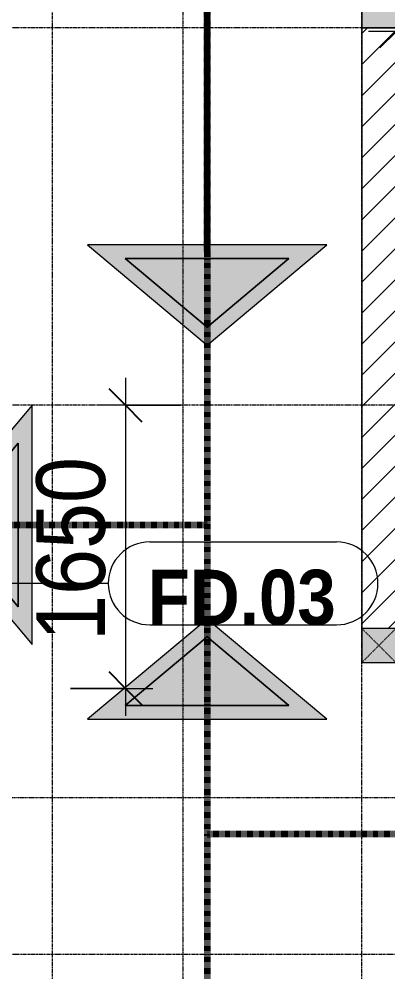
# Model space of a CAD drawing. Header units: millimetres. Extents: x 1591 to 240306, y -15958 to 82755.
# Drawn here: x 53459 to 55607, y 33735 to 39287 of the extents above; entities that cross this region are included whole.
import ezdxf

# ---------------------------------------------------------------- set-up
doc = ezdxf.new("R2010")
doc.units = ezdxf.units.MM
for name, pattern in [('1 NÉT CALL OUT', [6, 3, -3]), ('Dash', [6, 3, -3]), ('Dash Dot 3_16_', [7.9375, 4.7625, -1.5875, 0, -1.5875]), ('Grid Line', [22.225, 12.7, -3.175, 3.175, -3.175])]:
    doc.linetypes.add(name, pattern=pattern)
for name, color, linetype, lineweight in [('0-1', 7, 'Continuous', 5), ('A-ANNO-DIMS', 211, 'Continuous', 9), ('A-ANNO-DIMS-160', 211, 'Continuous', 9), ('A-ANNO-NOTE', 131, 'Continuous', 9), ('A-DETL-1', 90, '1 NÉT CALL OUT', 100), ('A-DOOR-IDEN', 31, 'Continuous', 9), ('A-WALL-3', 113, 'Continuous', 18), ('A-WALL-PATT-2', 111, 'Continuous', 9), ('G-ANNO-SYMB-1', 111, 'Dash Dot 3_16_', 18), ('S-COLS', 52, 'Continuous', 9), ('S-COLS-1', 52, 'Continuous', 5), ('S-COLS-2', 7, 'Continuous', 18), ('S-COLS-5', 52, 'Continuous', 18), ('S-COLS-HDLN', 52, 'Dash', 9), ('S-GRID-1', 1, 'Grid Line', 9)]:
    doc.layers.add(name, color=color, linetype=linetype, lineweight=lineweight)
doc.styles.add('Arial_B_3', font='arialbd_0.ttf', dxfattribs={"width": 0.9, "height": 320})
doc.styles.add('UTM Avo', font='UTM Avo.ttf', dxfattribs={"width": 0.9, "height": 400})
doc.dimstyles.new('1_Dim_chi_tiet_2_5', dxfattribs={"dimscale": 304.8, "dimtxt": 399.720379, "dimasz": 0.629921, "dimexe": 0.524934, "dimexo": 0.0625, "dimgap": 0.052493, "dimtad": 1, "dimdec": 0, "dimrnd": 5, "dimzin": 0, "dimdsep": 46, "dimtxsty": 'UTM Avo', "dimblk1": 'OBLIQUE', "dimblk2": 'OBLIQUE', "dimsah": 1, "dimcen": 0.09, "dimdle": 0.524934, "dimazin": 0, "dimtfac": 1, "dimtdec": 4, "dimtix": 1, "dimtmove": 0, "dimatfit": 3, "dimfxl": 1.049869, "dimfxlon": 1, "dimtvp": 1, "dimtolj": 1, "dimtzin": 0, "dimarcsym": 2})
doc.dimstyles.new('1_Dim_chi_tiet_2_5_1', dxfattribs={"dimscale": 304.8, "dimtxt": 399.720379, "dimasz": 0.629921, "dimexe": 0.524934, "dimexo": 0.0625, "dimgap": 0.052493, "dimtad": 1, "dimdec": 0, "dimrnd": 5, "dimzin": 0, "dimdsep": 46, "dimtxsty": 'UTM Avo', "dimblk1": 'OBLIQUE', "dimblk2": 'OBLIQUE', "dimsah": 1, "dimcen": 0.09, "dimdle": 0.524934, "dimazin": 0, "dimtfac": 1, "dimtdec": 4, "dimtix": 1, "dimtmove": 0, "dimatfit": 3, "dimfxl": 1.049869, "dimfxlon": 1, "dimtvp": 1, "dimtolj": 1, "dimtzin": 0, "dimarcsym": 2})

# ---------------------------------------------------------------- blocks, each defined once
blk = doc.blocks.new('NCV_TKTC_KET CAU_rvt-1-TKCS_MB TẦNG 3-4')
at = {"layer": 'S-COLS-1'}
blk.add_hatch(color=256, dxfattribs=at).paths.add_polyline_path([(44802.6, 39236.9), (44802.6, 40536.9), (44452.6, 40536.9), (44452.6, 39236.9)])
at = {"layer": 'S-COLS-2'}
for p, q in [((44452.6, 40536.9), (44452.6, 39236.9)), ((44452.6, 39236.9), (44802.6, 39236.9))]:
    blk.add_line(p, q, dxfattribs=at)
blk = doc.blocks.new('G1_SOF - BO TRU - 200x200-3054293-TKCS_MB TẦNG 3-4')
at = {"layer": 'S-COLS'}
blk.add_hatch(color=256, dxfattribs=at).paths.add_polyline_path([(100, -100), (100, 100), (-100, 100), (-100, -100)])
at = {"layer": 'S-COLS-5'}
for p, q in [((100, 100), (-100, 100)), ((-100, 100), (-100, -100)), ((100, -100), (100, 100)), ((-100, -100), (100, -100))]:
    blk.add_line(p, q, dxfattribs=at)
at = {"layer": 'S-COLS-HDLN'}
for p, q in [((100, 100), (-100, -100)), ((-100, 100), (100, -100))]:
    blk.add_line(p, q, dxfattribs=at)
blk = doc.blocks.new('DIMBLOCK35-TKCS_MB TẦNG 3-4')
at = {"layer": 'A-ANNO-DIMS-160'}
for p, q in [((54078.3, 37196.9), (54078.3, 35227.3)), ((54398.3, 37036.9), (53918.3, 37036.9)), ((54078.3, 37036.9), (54398.3, 37036.9)), ((53758.3, 35387.3), (54238.3, 35387.3)), ((54078.3, 35387.3), (53758.3, 35387.3))]:
    blk.add_line(p, q, dxfattribs=at)
at = {"layer": 'A-ANNO-DIMS-160', "lineweight": 25}
for p, q in [((54078.3, 37036.9), (53982.3, 37132.9)), ((54078.3, 37036.9), (54174.3, 36940.9)), ((54078.3, 35387.3), (53982.3, 35483.3)), ((54078.3, 35387.3), (54174.3, 35291.3))]:
    blk.add_line(p, q, dxfattribs=at)
at = {"layer": 'A-ANNO-DIMS-160', "color": 0, "insert": (53558.7, 35664.4), "char_height": 400, "width": 1314.636, "attachment_point": 1, "rotation": 90, "line_spacing_factor": 1.110334, "style": 'UTM Avo'}
blk.add_mtext('1650', dxfattribs=at)
blk = doc.blocks.new('_Oblique')
at = {"color": 0, "linetype": 'ByBlock', "lineweight": -2}
blk.add_line((-0.5, -0.5), (0.5, 0.5), dxfattribs=at)
blk = doc.blocks.new('HDNDCT_MŨI TÊN THOÁT HIỂM - HDNDCT_MŨI TÊN THOÁT HIỂM-1614704-TKCS_MB TẦNG 3-4')
at = {"layer": 'A-ANNO-NOTE'}
h = blk.add_hatch(color=256, dxfattribs=at)
h.paths.add_polyline_path([(-3.153, 0), (0.5, 4.353), (0.5, -4.353)])
h.paths.add_polyline_path([(-2.5, 0), (0, -2.979), (0, 2.979)])
blk.add_hatch(color=256, dxfattribs=at).paths.add_polyline_path([(0, 2.979), (0, -2.979), (-2.5, 0)])
for p, q in [((0.5, 4.353), (-3.153, 0)), ((0.5, -4.353), (0.5, 4.353)), ((-2.5, 0), (0, 2.979)), ((0, 2.979), (-2.5, 0)), ((0, 2.979), (0, -2.979)), ((0, -2.979), (0, 2.979)), ((-3.153, 0), (0.5, -4.353)), ((0, -2.979), (-2.5, 0)), ((-2.5, 0), (0, -2.979))]:
    blk.add_line(p, q, dxfattribs=at)
blk = doc.blocks.new('HDNDCT_MŨI TÊN THOÁT HIỂM - HDNDCT_MŨI TÊN THOÁT HIỂM-2437747-TKCS_MB TẦNG 3-4')
at = {"layer": 'A-ANNO-NOTE'}
h = blk.add_hatch(color=256, dxfattribs=at)
h.paths.add_polyline_path([(-3.153, 0), (0.5, 4.353), (0.5, -4.353)])
h.paths.add_polyline_path([(-2.5, 0), (0, -2.979), (0, 2.979)])
blk.add_hatch(color=256, dxfattribs=at).paths.add_polyline_path([(0, -2.979), (-2.5, 0), (0, 2.979)])
for p, q in [((0.5, 4.353), (-3.153, 0)), ((0.5, -4.353), (0.5, 4.353)), ((-2.5, 0), (0, 2.979)), ((0, 2.979), (-2.5, 0)), ((0, 2.979), (0, -2.979)), ((0, -2.979), (0, 2.979)), ((-3.153, 0), (0.5, -4.353)), ((0, -2.979), (-2.5, 0)), ((-2.5, 0), (0, -2.979))]:
    blk.add_line(p, q, dxfattribs=at)
blk = doc.blocks.new('STN_Door Tag - STN_Door Tag-1788670-TKCS_MB TẦNG 3-4')
at = {"layer": 'A-DOOR-IDEN'}
for p, q in [((-3.37, 1.495), (3.431, 1.495)), ((-3.37, -1.524), (3.431, -1.524))]:
    blk.add_line(p, q, dxfattribs=at)
for centre, start, end in [((-3.37, -0.015), 90, 270), ((3.431, -0.015), 270, 90)]:
    blk.add_arc(centre, 1.509, start, end, dxfattribs=at)
blk = doc.blocks.new('DIMBLOCK335-TKCS_MB TẦNG 3-4')
at = {"layer": 'A-ANNO-DIMS-160'}
for p, q in [((55653.9, 39534.8), (55653.9, 39054.8)), ((55653.9, 39214.8), (55653.9, 39534.8)), ((63653.9, 39534.8), (63653.9, 39054.8)), ((63653.9, 39214.8), (63653.9, 39534.8)), ((63813.9, 39214.8), (55493.9, 39214.8))]:
    blk.add_line(p, q, dxfattribs=at)
at = {"layer": 'A-ANNO-DIMS-160', "lineweight": 25}
for p, q in [((55653.9, 39214.8), (55749.9, 39310.8)), ((63653.9, 39214.8), (63749.9, 39310.8)), ((55653.9, 39214.8), (55557.9, 39118.8)), ((63653.9, 39214.8), (63557.9, 39118.8))]:
    blk.add_line(p, q, dxfattribs=at)
at = {"layer": 'A-ANNO-DIMS-160', "color": 0, "insert": (59106.1, 39734.4), "char_height": 400, "width": 1314.636, "attachment_point": 1, "line_spacing_factor": 1.110334, "style": 'UTM Avo'}
blk.add_mtext('8000', dxfattribs=at)

msp = doc.modelspace()

# ---------------------------------------------------------------- hatches: boundary and pattern name
at = {"layer": 'A-WALL-PATT-2'}
h = msp.add_hatch(dxfattribs=at)
h.set_pattern_fill('FP_1', color=256, style=0, pattern_type=2)
h.set_pattern_definition([(45, (11001.35, 0), (-90.50967, 90.50967), [])])
h.paths.add_polyline_path([(55453.9, 35537.4), (55454, 35537.4), (55454, 35737.4), (55653.9, 35737.4), (55653.9, 39236.9), (55453.9, 39236.9), (55453.9, 36315.6)])

# ---------------------------------------------------------------- linework, layer by layer
at = {"layer": 'A-DETL-1'}
for p, q in [((54553.9, 52256.9), (54553.9, 36340.3)), ((54553.9, 37930.3), (54553.9, 47314.6)), ((51203.9, 36340.3), (54553.9, 36340.3)), ((54553.9, 36340.3), (54553.9, 34537.4)), ((62883.9, 34537.4), (54553.9, 34537.4)), ((62883.9, 34537.4), (54553.9, 34537.4)), ((54553.9, 34537.4), (54553.9, 24736.9))]:
    msp.add_line(p, q, dxfattribs=at)
at = {"layer": 'A-DOOR-IDEN'}
msp.add_line((52690.5, 36000.9), (53977.8, 36000.9), dxfattribs=at)
at = {"layer": 'A-WALL-3'}
for p, q in [((55653.9, 39236.9), (55453.9, 39236.9)), ((55453.9, 39236.9), (55453.9, 35537.4))]:
    msp.add_line(p, q, dxfattribs=at)
at = {"layer": 'G-ANNO-SYMB-1'}
for p, q in [((54412.7, 82373.8), (54412.7, 13320.5)), ((39749.2, 34751.5), (145928.2, 34751.5))]:
    msp.add_line(p, q, dxfattribs=at)
at = {"layer": 'S-GRID-1'}
for p, q in [((53653.9, 19175.3), (53653.9, 76690.4)), ((55453.9, 19175.3), (55453.9, 76690.4)), ((139245.7, 39236.9), (45492.6, 39236.9)), ((139245.7, 37036.9), (45492.6, 37036.9)), ((139245.7, 33836.9), (45492.6, 33836.9))]:
    msp.add_line(p, q, dxfattribs=at)

# ---------------------------------------------------------------- block references
at = {"layer": '0-1'}
msp.add_blockref('NCV_TKTC_KET CAU_rvt-1-TKCS_MB TẦNG 3-4', (11001.4, 0), dxfattribs=at)
at = {"layer": 'A-ANNO-NOTE', "xscale": 160, "yscale": 160, "zscale": 160}
for name, p, rotation in [('HDNDCT_MŨI TÊN THOÁT HIỂM - HDNDCT_MŨI TÊN THOÁT HIỂM-1614704-TKCS_MB TẦNG 3-4', (54553.9, 37891.4), 89.99999999999986), ('HDNDCT_MŨI TÊN THOÁT HIỂM - HDNDCT_MŨI TÊN THOÁT HIỂM-2437747-TKCS_MB TẦNG 3-4', (54553.9, 35287.3), 270.0000000000003)]:
    msp.add_blockref(name, p, dxfattribs=dict(at, rotation=rotation))
msp.add_blockref('HDNDCT_MŨI TÊN THOÁT HIỂM - HDNDCT_MŨI TÊN THOÁT HIỂM-2437747-TKCS_MB TẦNG 3-4', (53453.9, 36340.3), dxfattribs=at)
at = {"layer": 'A-DOOR-IDEN', "xscale": 159.9999999999999, "yscale": 159.9999999999999, "zscale": 159.9999999999999}
msp.add_blockref('STN_Door Tag - STN_Door Tag-1788670-TKCS_MB TẦNG 3-4', (54758.5, 36001.6), dxfattribs=at)
at = {"layer": 'S-COLS'}
msp.add_blockref('G1_SOF - BO TRU - 200x200-3054293-TKCS_MB TẦNG 3-4', (55554, 35637.4), dxfattribs=at)

# ---------------------------------------------------------------- texts
at = {"layer": 'A-DOOR-IDEN', "insert": (54755.2, 35916.2), "char_height": 320, "width": 1124.64, "attachment_point": 5, "line_spacing_factor": 0.936439, "style": 'Arial_B_3'}
msp.add_mtext('\\pt7.2,14.4,21.6,28.8,36,43.2,50.4,57.6,64.8,72,79.2,86.4,93.6,100.8,108,115.2,122.4,129.6,136.8,144,151.2,158.4,165.6,172.8,180,187.2,194.4,201.6,208.8,216,223.2,230.4;FD.03', dxfattribs=at)

# ---------------------------------------------------------------- dimensions: what is measured, and where the dimension line sits
at = {"layer": 'A-ANNO-DIMS'}
dim = msp.add_linear_dim(base=(55653.9, 39214.8), p1=(63653.9, 39534.8), p2=(55653.9, 39534.8), dimstyle='1_Dim_chi_tiet_2_5_1', override={"dimpost": '<>', "dimfxl": 8000}, dxfattribs=at)
dim.commit()
dim.dimension.update_dxf_attribs({"geometry": 'DIMBLOCK335-TKCS_MB TẦNG 3-4', "text_midpoint": (59653.9, 39437.8)})
dim = msp.add_linear_dim(base=(54078.3, 35387.3), p1=(54398.3, 37036.9), p2=(53758.3, 35387.3), angle=90, dimstyle='1_Dim_chi_tiet_2_5', override={"dimpost": '<>', "dimfxl": 1769.42499}, dxfattribs=at)
dim.commit()
dim.dimension.update_dxf_attribs({"geometry": 'DIMBLOCK35-TKCS_MB TẦNG 3-4', "text_midpoint": (53855.3, 36212.1)})

doc.saveas('drawing.dxf')
